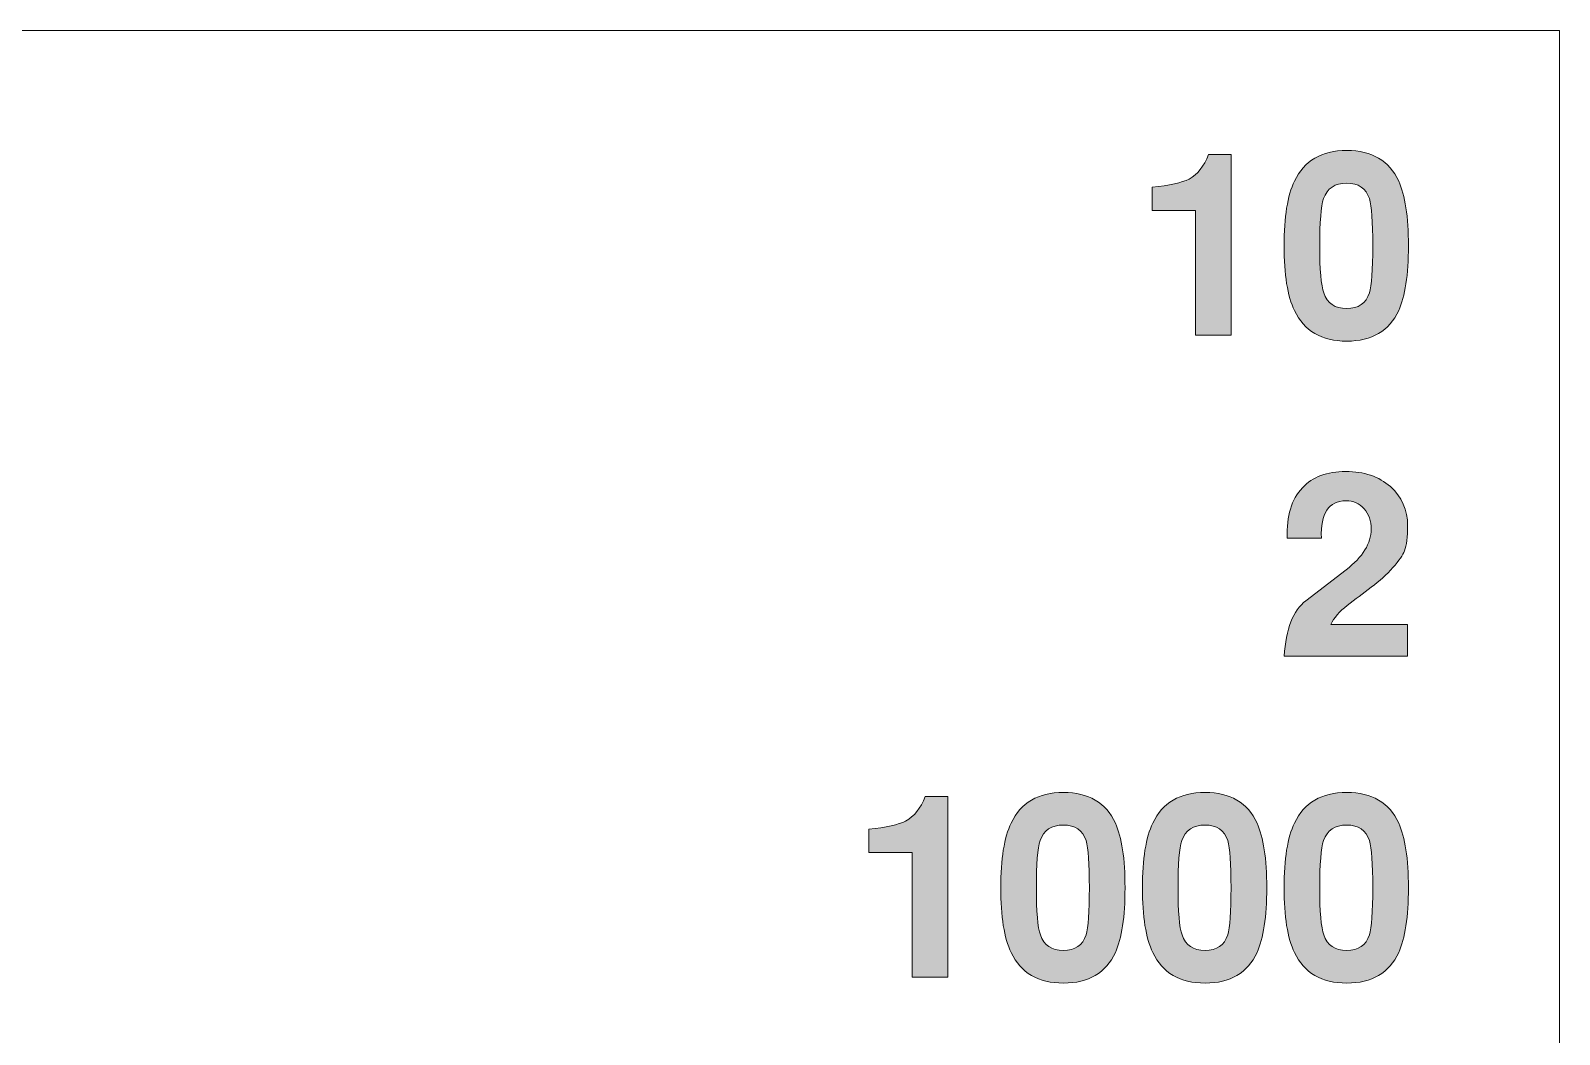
# Model space of a CAD drawing. Header units: inches. Extents: x 2 to 12.3, y -3 to -0.4.
# Drawn here: x 11.31 to 12.31, y -2.357 to -1.7 of the extents above; entities that cross this region are included whole.
import ezdxf

# ---------------------------------------------------------------- set-up
doc = ezdxf.new("R2010")
doc.units = ezdxf.units.IN
doc.header["$MEASUREMENT"] = 0
doc.layers.add('Layer 1', color=7, linetype='Continuous')

# ---------------------------------------------------------------- blocks, each defined once
blk = doc.blocks.new('block 3')
at = {"layer": 'Layer 1', "color": 7, "lineweight": 5, "true_color": 0xffffff}
blk.add_lwpolyline([(10.12031, -2.06132), (10.09715, -1.79446), (10.21175, -1.79446), (10.21175, -1.70011), (8.31017, -1.70011), (8.31017, -3.01299), (10.21175, -3.01299), (10.21175, -2.65177), (10.40857, -2.65177), (10.40857, -3.01299), (12.31017, -3.01299), (12.31017, -1.70011), (10.40828, -1.70011), (10.408, -1.79446), (10.52436, -1.79446), (10.50061, -2.06132)], dxfattribs=at)
blk = doc.blocks.new('block 34')
at = {"layer": 'Layer 1', "true_color": 0xed1f24}
h = blk.add_hatch(color=240, dxfattribs=at)
h.dxf.hatch_style = 2
edge = h.paths.add_edge_path()
edge.add_spline(control_points=[(12.21138, -1.84086), (12.21138, -1.85986), (12.20927, -1.87397), (12.20504, -1.88319), (12.19883, -1.89653), (12.18749, -1.90319), (12.17105, -1.90319), (12.1546, -1.90319), (12.14322, -1.89653), (12.13688, -1.88319), (12.13232, -1.87375), (12.13005, -1.85964), (12.13005, -1.84086), (12.13005, -1.82208), (12.13232, -1.80797), (12.13688, -1.79853), (12.14322, -1.78519), (12.1546, -1.77852), (12.17105, -1.77852), (12.18749, -1.77852), (12.19883, -1.78519), (12.20504, -1.79853), (12.20927, -1.80775), (12.21138, -1.82186), (12.21138, -1.84086)], knot_values=[0, 0, 0, 0, 1, 1, 1, 2, 2, 2, 3, 3, 3, 4, 4, 4, 5, 5, 5, 6, 6, 6, 7, 7, 7, 8, 8, 8, 8], degree=3, periodic=1)
edge = h.paths.add_edge_path()
edge.add_spline(control_points=[(12.18805, -1.84086), (12.18805, -1.82509), (12.18732, -1.81481), (12.18588, -1.81002), (12.18365, -1.80325), (12.17871, -1.79986), (12.17105, -1.79986), (12.16327, -1.79986), (12.15822, -1.80325), (12.15588, -1.81002), (12.15422, -1.81503), (12.15338, -1.8253), (12.15338, -1.84086), (12.15338, -1.85642), (12.15427, -1.86669), (12.15605, -1.87169), (12.15827, -1.87847), (12.16327, -1.88186), (12.17105, -1.88186), (12.17871, -1.88186), (12.18365, -1.87847), (12.18588, -1.87169), (12.18732, -1.86692), (12.18805, -1.85664), (12.18805, -1.84086)], knot_values=[0, 0, 0, 0, 1, 1, 1, 2, 2, 2, 3, 3, 3, 4, 4, 4, 5, 5, 5, 6, 6, 6, 7, 7, 7, 8, 8, 8, 8], degree=3, periodic=1)
h = blk.add_hatch(color=240, dxfattribs=at)
h.dxf.hatch_style = 2
edge = h.paths.add_edge_path()
edge.add_spline(control_points=[(12.09555, -1.89936), (12.09555, -1.89936), (12.07222, -1.89936), (12.07222, -1.89936), (12.07222, -1.89936), (12.07222, -1.81769), (12.07222, -1.81769), (12.07222, -1.81769), (12.04388, -1.81769), (12.04388, -1.81769), (12.04388, -1.81769), (12.04388, -1.80252), (12.04388, -1.80252), (12.0551, -1.80142), (12.0631, -1.79964), (12.06788, -1.79719), (12.07344, -1.7942), (12.07772, -1.78886), (12.08072, -1.7812), (12.08072, -1.7812), (12.09555, -1.7812), (12.09555, -1.7812), (12.09555, -1.7812), (12.09555, -1.89936), (12.09555, -1.89936)], knot_values=[0, 0, 0, 0, 1, 1, 1, 2, 2, 2, 3, 3, 3, 4, 4, 4, 5, 5, 5, 6, 6, 6, 7, 7, 7, 8, 8, 8, 8], degree=3, periodic=1)
at = {"layer": 'Layer 1', "lineweight": 0}
for points in [[(12.21138, -1.84086), (12.21138, -1.85986), (12.20927, -1.87397), (12.20504, -1.88319), (12.19883, -1.89653), (12.18749, -1.90319), (12.17105, -1.90319), (12.1546, -1.90319), (12.14322, -1.89653), (12.13688, -1.88319), (12.13232, -1.87375), (12.13005, -1.85964), (12.13005, -1.84086), (12.13005, -1.82208), (12.13232, -1.80797), (12.13688, -1.79853), (12.14322, -1.78519), (12.1546, -1.77852), (12.17105, -1.77852), (12.18749, -1.77852), (12.19883, -1.78519), (12.20504, -1.79853), (12.20927, -1.80775), (12.21138, -1.82186), (12.21138, -1.84086)], [(12.09555, -1.89936), (12.09555, -1.89936), (12.07222, -1.89936), (12.07222, -1.89936), (12.07222, -1.89936), (12.07222, -1.81769), (12.07222, -1.81769), (12.07222, -1.81769), (12.04388, -1.81769), (12.04388, -1.81769), (12.04388, -1.81769), (12.04388, -1.80252), (12.04388, -1.80252), (12.0551, -1.80142), (12.0631, -1.79964), (12.06788, -1.79719), (12.07344, -1.7942), (12.07772, -1.78886), (12.08072, -1.7812), (12.08072, -1.7812), (12.09555, -1.7812), (12.09555, -1.7812), (12.09555, -1.7812), (12.09555, -1.89936), (12.09555, -1.89936)], [(12.18805, -1.84086), (12.18805, -1.82509), (12.18732, -1.81481), (12.18588, -1.81002), (12.18365, -1.80325), (12.17871, -1.79986), (12.17105, -1.79986), (12.16327, -1.79986), (12.15822, -1.80325), (12.15588, -1.81002), (12.15422, -1.81503), (12.15338, -1.8253), (12.15338, -1.84086), (12.15338, -1.85642), (12.15427, -1.86669), (12.15605, -1.87169), (12.15827, -1.87847), (12.16327, -1.88186), (12.17105, -1.88186), (12.17871, -1.88186), (12.18365, -1.87847), (12.18588, -1.87169), (12.18732, -1.86692), (12.18805, -1.85664), (12.18805, -1.84086)]]:
    blk.add_open_spline(points, degree=3, knots=[0, 0, 0, 0, 1, 1, 1, 2, 2, 2, 3, 3, 3, 4, 4, 4, 5, 5, 5, 6, 6, 6, 7, 7, 7, 8, 8, 8, 8], dxfattribs=at)
blk = doc.blocks.new('block 32')
at = {"layer": 'Layer 1'}
blk.add_blockref('block 34', (0, 0), dxfattribs=at)
blk = doc.blocks.new('block 37')
at = {"layer": 'Layer 1', "true_color": 0xed1f24}
h = blk.add_hatch(color=240, dxfattribs=at)
h.dxf.hatch_style = 2
edge = h.paths.add_edge_path()
edge.add_spline(control_points=[(12.21088, -2.02393), (12.21088, -2.03126), (12.21021, -2.0367), (12.20888, -2.04026), (12.20777, -2.04304), (12.20521, -2.04671), (12.20121, -2.05126), (12.19721, -2.05582), (12.19252, -2.06009), (12.18713, -2.06409), (12.18174, -2.06809), (12.17649, -2.07207), (12.17138, -2.07601), (12.16627, -2.07996), (12.16271, -2.08409), (12.16071, -2.08843), (12.16071, -2.08843), (12.21088, -2.08843), (12.21088, -2.08843), (12.21088, -2.08843), (12.21088, -2.10926), (12.21088, -2.10926), (12.21088, -2.10926), (12.13022, -2.10926), (12.13022, -2.10926), (12.13121, -2.09148), (12.13592, -2.07937), (12.14434, -2.07292), (12.14434, -2.07292), (12.1706, -2.05276), (12.1706, -2.05276), (12.18157, -2.04432), (12.18705, -2.03543), (12.18705, -2.0261), (12.18705, -2.02076), (12.18549, -2.01634), (12.18239, -2.01284), (12.17929, -2.00935), (12.17536, -2.0076), (12.1706, -2.0076), (12.15919, -2.0076), (12.15382, -2.01571), (12.15448, -2.03193), (12.15448, -2.03193), (12.13205, -2.03193), (12.13205, -2.03193), (12.13161, -2.01759), (12.13494, -2.00665), (12.14205, -1.99909), (12.14882, -1.99198), (12.15827, -1.98842), (12.17038, -1.98842), (12.18238, -1.98842), (12.19213, -1.99173), (12.19963, -1.99835), (12.20713, -2.00496), (12.21088, -2.01348), (12.21088, -2.02393)], knot_values=[0, 0, 0, 0, 1, 1, 1, 2, 2, 2, 3, 3, 3, 4, 4, 4, 5, 5, 5, 6, 6, 6, 7, 7, 7, 8, 8, 8, 9, 9, 9, 10, 10, 10, 11, 11, 11, 12, 12, 12, 13, 13, 13, 14, 14, 14, 15, 15, 15, 16, 16, 16, 17, 17, 17, 18, 18, 18, 19, 19, 19, 19], degree=3, periodic=1)
at = {"layer": 'Layer 1', "lineweight": 0}
blk.add_open_spline([(12.21088, -2.02393), (12.21088, -2.03126), (12.21021, -2.0367), (12.20888, -2.04026), (12.20777, -2.04304), (12.20521, -2.04671), (12.20121, -2.05126), (12.19721, -2.05582), (12.19252, -2.06009), (12.18713, -2.06409), (12.18174, -2.06809), (12.17649, -2.07207), (12.17138, -2.07601), (12.16627, -2.07996), (12.16271, -2.08409), (12.16071, -2.08843), (12.16071, -2.08843), (12.21088, -2.08843), (12.21088, -2.08843), (12.21088, -2.08843), (12.21088, -2.10926), (12.21088, -2.10926), (12.21088, -2.10926), (12.13022, -2.10926), (12.13022, -2.10926), (12.13121, -2.09148), (12.13592, -2.07937), (12.14434, -2.07292), (12.14434, -2.07292), (12.1706, -2.05276), (12.1706, -2.05276), (12.18157, -2.04432), (12.18705, -2.03543), (12.18705, -2.0261), (12.18705, -2.02076), (12.18549, -2.01634), (12.18239, -2.01284), (12.17929, -2.00935), (12.17536, -2.0076), (12.1706, -2.0076), (12.15919, -2.0076), (12.15382, -2.01571), (12.15448, -2.03193), (12.15448, -2.03193), (12.13205, -2.03193), (12.13205, -2.03193), (12.13161, -2.01759), (12.13494, -2.00665), (12.14205, -1.99909), (12.14882, -1.99198), (12.15827, -1.98842), (12.17038, -1.98842), (12.18238, -1.98842), (12.19213, -1.99173), (12.19963, -1.99835), (12.20713, -2.00496), (12.21088, -2.01348), (12.21088, -2.02393)], degree=3, knots=[0, 0, 0, 0, 1, 1, 1, 2, 2, 2, 3, 3, 3, 4, 4, 4, 5, 5, 5, 6, 6, 6, 7, 7, 7, 8, 8, 8, 9, 9, 9, 10, 10, 10, 11, 11, 11, 12, 12, 12, 13, 13, 13, 14, 14, 14, 15, 15, 15, 16, 16, 16, 17, 17, 17, 18, 18, 18, 19, 19, 19, 19], dxfattribs=at)
blk = doc.blocks.new('block 35')
at = {"layer": 'Layer 1'}
blk.add_blockref('block 37', (0, 0), dxfattribs=at)
blk = doc.blocks.new('block 40')
at = {"layer": 'Layer 1', "true_color": 0xed1f24}
h = blk.add_hatch(color=240, dxfattribs=at)
h.dxf.hatch_style = 2
edge = h.paths.add_edge_path()
edge.add_spline(control_points=[(12.02604, -2.26066), (12.02604, -2.27966), (12.02393, -2.29377), (12.01971, -2.30299), (12.01349, -2.31632), (12.00216, -2.32299), (11.98571, -2.32299), (11.96927, -2.32299), (11.95788, -2.31632), (11.95154, -2.30299), (11.94699, -2.29355), (11.94471, -2.27944), (11.94471, -2.26066), (11.94471, -2.24188), (11.94699, -2.22777), (11.95154, -2.21833), (11.95788, -2.20499), (11.96927, -2.19832), (11.98571, -2.19832), (12.00216, -2.19832), (12.01349, -2.20499), (12.01971, -2.21833), (12.02393, -2.22755), (12.02604, -2.24166), (12.02604, -2.26066)], knot_values=[0, 0, 0, 0, 1, 1, 1, 2, 2, 2, 3, 3, 3, 4, 4, 4, 5, 5, 5, 6, 6, 6, 7, 7, 7, 8, 8, 8, 8], degree=3, periodic=1)
edge = h.paths.add_edge_path()
edge.add_spline(control_points=[(12.00271, -2.26066), (12.00271, -2.24489), (12.00199, -2.23461), (12.00054, -2.22982), (11.99832, -2.22305), (11.99337, -2.21966), (11.98571, -2.21966), (11.97793, -2.21966), (11.97288, -2.22305), (11.97055, -2.22982), (11.96888, -2.23483), (11.96804, -2.2451), (11.96804, -2.26066), (11.96804, -2.27622), (11.96893, -2.28649), (11.97071, -2.29149), (11.97293, -2.29827), (11.97793, -2.30166), (11.98571, -2.30166), (11.99337, -2.30166), (11.99832, -2.29827), (12.00054, -2.29149), (12.00199, -2.28672), (12.00271, -2.27644), (12.00271, -2.26066)], knot_values=[0, 0, 0, 0, 1, 1, 1, 2, 2, 2, 3, 3, 3, 4, 4, 4, 5, 5, 5, 6, 6, 6, 7, 7, 7, 8, 8, 8, 8], degree=3, periodic=1)
h = blk.add_hatch(color=240, dxfattribs=at)
h.dxf.hatch_style = 2
edge = h.paths.add_edge_path()
edge.add_spline(control_points=[(12.11871, -2.26066), (12.11871, -2.27966), (12.1166, -2.29377), (12.11237, -2.30299), (12.10615, -2.31632), (12.09482, -2.32299), (12.07838, -2.32299), (12.06193, -2.32299), (12.05054, -2.31632), (12.04421, -2.30299), (12.03965, -2.29355), (12.03737, -2.27944), (12.03737, -2.26066), (12.03737, -2.24188), (12.03965, -2.22777), (12.04421, -2.21833), (12.05054, -2.20499), (12.06193, -2.19832), (12.07838, -2.19832), (12.09482, -2.19832), (12.10615, -2.20499), (12.11237, -2.21833), (12.1166, -2.22755), (12.11871, -2.24166), (12.11871, -2.26066)], knot_values=[0, 0, 0, 0, 1, 1, 1, 2, 2, 2, 3, 3, 3, 4, 4, 4, 5, 5, 5, 6, 6, 6, 7, 7, 7, 8, 8, 8, 8], degree=3, periodic=1)
edge = h.paths.add_edge_path()
edge.add_spline(control_points=[(12.09538, -2.26066), (12.09538, -2.24489), (12.09465, -2.23461), (12.09321, -2.22982), (12.09098, -2.22305), (12.08604, -2.21966), (12.07838, -2.21966), (12.0706, -2.21966), (12.06554, -2.22305), (12.06321, -2.22982), (12.06154, -2.23483), (12.06071, -2.2451), (12.06071, -2.26066), (12.06071, -2.27622), (12.0616, -2.28649), (12.06337, -2.29149), (12.0656, -2.29827), (12.0706, -2.30166), (12.07838, -2.30166), (12.08604, -2.30166), (12.09098, -2.29827), (12.09321, -2.29149), (12.09465, -2.28672), (12.09538, -2.27644), (12.09538, -2.26066)], knot_values=[0, 0, 0, 0, 1, 1, 1, 2, 2, 2, 3, 3, 3, 4, 4, 4, 5, 5, 5, 6, 6, 6, 7, 7, 7, 8, 8, 8, 8], degree=3, periodic=1)
h = blk.add_hatch(color=240, dxfattribs=at)
h.dxf.hatch_style = 2
edge = h.paths.add_edge_path()
edge.add_spline(control_points=[(12.21138, -2.26066), (12.21138, -2.27966), (12.20927, -2.29377), (12.20504, -2.30299), (12.19883, -2.31632), (12.18749, -2.32299), (12.17105, -2.32299), (12.1546, -2.32299), (12.14322, -2.31632), (12.13688, -2.30299), (12.13232, -2.29355), (12.13005, -2.27944), (12.13005, -2.26066), (12.13005, -2.24188), (12.13232, -2.22777), (12.13688, -2.21833), (12.14322, -2.20499), (12.1546, -2.19832), (12.17105, -2.19832), (12.18749, -2.19832), (12.19883, -2.20499), (12.20504, -2.21833), (12.20927, -2.22755), (12.21138, -2.24166), (12.21138, -2.26066)], knot_values=[0, 0, 0, 0, 1, 1, 1, 2, 2, 2, 3, 3, 3, 4, 4, 4, 5, 5, 5, 6, 6, 6, 7, 7, 7, 8, 8, 8, 8], degree=3, periodic=1)
edge = h.paths.add_edge_path()
edge.add_spline(control_points=[(12.18805, -2.26066), (12.18805, -2.24489), (12.18732, -2.23461), (12.18588, -2.22982), (12.18365, -2.22305), (12.17871, -2.21966), (12.17105, -2.21966), (12.16327, -2.21966), (12.15822, -2.22305), (12.15588, -2.22982), (12.15422, -2.23483), (12.15338, -2.2451), (12.15338, -2.26066), (12.15338, -2.27622), (12.15427, -2.28649), (12.15605, -2.29149), (12.15827, -2.29827), (12.16327, -2.30166), (12.17105, -2.30166), (12.17871, -2.30166), (12.18365, -2.29827), (12.18588, -2.29149), (12.18732, -2.28672), (12.18805, -2.27644), (12.18805, -2.26066)], knot_values=[0, 0, 0, 0, 1, 1, 1, 2, 2, 2, 3, 3, 3, 4, 4, 4, 5, 5, 5, 6, 6, 6, 7, 7, 7, 8, 8, 8, 8], degree=3, periodic=1)
h = blk.add_hatch(color=240, dxfattribs=at)
h.dxf.hatch_style = 2
edge = h.paths.add_edge_path()
edge.add_spline(control_points=[(11.91021, -2.31916), (11.91021, -2.31916), (11.88688, -2.31916), (11.88688, -2.31916), (11.88688, -2.31916), (11.88688, -2.23749), (11.88688, -2.23749), (11.88688, -2.23749), (11.85855, -2.23749), (11.85855, -2.23749), (11.85855, -2.23749), (11.85855, -2.22232), (11.85855, -2.22232), (11.86976, -2.22122), (11.87777, -2.21943), (11.88255, -2.21699), (11.8881, -2.214), (11.89238, -2.20866), (11.89538, -2.201), (11.89538, -2.201), (11.91021, -2.201), (11.91021, -2.201), (11.91021, -2.201), (11.91021, -2.31916), (11.91021, -2.31916)], knot_values=[0, 0, 0, 0, 1, 1, 1, 2, 2, 2, 3, 3, 3, 4, 4, 4, 5, 5, 5, 6, 6, 6, 7, 7, 7, 8, 8, 8, 8], degree=3, periodic=1)
at = {"layer": 'Layer 1', "lineweight": 0}
for points in [[(12.02604, -2.26066), (12.02604, -2.27966), (12.02393, -2.29377), (12.01971, -2.30299), (12.01349, -2.31632), (12.00216, -2.32299), (11.98571, -2.32299), (11.96927, -2.32299), (11.95788, -2.31632), (11.95154, -2.30299), (11.94699, -2.29355), (11.94471, -2.27944), (11.94471, -2.26066), (11.94471, -2.24188), (11.94699, -2.22777), (11.95154, -2.21833), (11.95788, -2.20499), (11.96927, -2.19832), (11.98571, -2.19832), (12.00216, -2.19832), (12.01349, -2.20499), (12.01971, -2.21833), (12.02393, -2.22755), (12.02604, -2.24166), (12.02604, -2.26066)], [(12.11871, -2.26066), (12.11871, -2.27966), (12.1166, -2.29377), (12.11237, -2.30299), (12.10615, -2.31632), (12.09482, -2.32299), (12.07838, -2.32299), (12.06193, -2.32299), (12.05054, -2.31632), (12.04421, -2.30299), (12.03965, -2.29355), (12.03737, -2.27944), (12.03737, -2.26066), (12.03737, -2.24188), (12.03965, -2.22777), (12.04421, -2.21833), (12.05054, -2.20499), (12.06193, -2.19832), (12.07838, -2.19832), (12.09482, -2.19832), (12.10615, -2.20499), (12.11237, -2.21833), (12.1166, -2.22755), (12.11871, -2.24166), (12.11871, -2.26066)], [(12.21138, -2.26066), (12.21138, -2.27966), (12.20927, -2.29377), (12.20504, -2.30299), (12.19883, -2.31632), (12.18749, -2.32299), (12.17105, -2.32299), (12.1546, -2.32299), (12.14322, -2.31632), (12.13688, -2.30299), (12.13232, -2.29355), (12.13005, -2.27944), (12.13005, -2.26066), (12.13005, -2.24188), (12.13232, -2.22777), (12.13688, -2.21833), (12.14322, -2.20499), (12.1546, -2.19832), (12.17105, -2.19832), (12.18749, -2.19832), (12.19883, -2.20499), (12.20504, -2.21833), (12.20927, -2.22755), (12.21138, -2.24166), (12.21138, -2.26066)], [(11.91021, -2.31916), (11.91021, -2.31916), (11.88688, -2.31916), (11.88688, -2.31916), (11.88688, -2.31916), (11.88688, -2.23749), (11.88688, -2.23749), (11.88688, -2.23749), (11.85855, -2.23749), (11.85855, -2.23749), (11.85855, -2.23749), (11.85855, -2.22232), (11.85855, -2.22232), (11.86976, -2.22122), (11.87777, -2.21943), (11.88255, -2.21699), (11.8881, -2.214), (11.89238, -2.20866), (11.89538, -2.201), (11.89538, -2.201), (11.91021, -2.201), (11.91021, -2.201), (11.91021, -2.201), (11.91021, -2.31916), (11.91021, -2.31916)], [(12.00271, -2.26066), (12.00271, -2.24489), (12.00199, -2.23461), (12.00054, -2.22982), (11.99832, -2.22305), (11.99337, -2.21966), (11.98571, -2.21966), (11.97793, -2.21966), (11.97288, -2.22305), (11.97055, -2.22982), (11.96888, -2.23483), (11.96804, -2.2451), (11.96804, -2.26066), (11.96804, -2.27622), (11.96893, -2.28649), (11.97071, -2.29149), (11.97293, -2.29827), (11.97793, -2.30166), (11.98571, -2.30166), (11.99337, -2.30166), (11.99832, -2.29827), (12.00054, -2.29149), (12.00199, -2.28672), (12.00271, -2.27644), (12.00271, -2.26066)], [(12.09538, -2.26066), (12.09538, -2.24489), (12.09465, -2.23461), (12.09321, -2.22982), (12.09098, -2.22305), (12.08604, -2.21966), (12.07838, -2.21966), (12.0706, -2.21966), (12.06554, -2.22305), (12.06321, -2.22982), (12.06154, -2.23483), (12.06071, -2.2451), (12.06071, -2.26066), (12.06071, -2.27622), (12.0616, -2.28649), (12.06337, -2.29149), (12.0656, -2.29827), (12.0706, -2.30166), (12.07838, -2.30166), (12.08604, -2.30166), (12.09098, -2.29827), (12.09321, -2.29149), (12.09465, -2.28672), (12.09538, -2.27644), (12.09538, -2.26066)], [(12.18805, -2.26066), (12.18805, -2.24489), (12.18732, -2.23461), (12.18588, -2.22982), (12.18365, -2.22305), (12.17871, -2.21966), (12.17105, -2.21966), (12.16327, -2.21966), (12.15822, -2.22305), (12.15588, -2.22982), (12.15422, -2.23483), (12.15338, -2.2451), (12.15338, -2.26066), (12.15338, -2.27622), (12.15427, -2.28649), (12.15605, -2.29149), (12.15827, -2.29827), (12.16327, -2.30166), (12.17105, -2.30166), (12.17871, -2.30166), (12.18365, -2.29827), (12.18588, -2.29149), (12.18732, -2.28672), (12.18805, -2.27644), (12.18805, -2.26066)]]:
    blk.add_open_spline(points, degree=3, knots=[0, 0, 0, 0, 1, 1, 1, 2, 2, 2, 3, 3, 3, 4, 4, 4, 5, 5, 5, 6, 6, 6, 7, 7, 7, 8, 8, 8, 8], dxfattribs=at)
blk = doc.blocks.new('block 38')
at = {"layer": 'Layer 1'}
blk.add_blockref('block 40', (0, 0), dxfattribs=at)

msp = doc.modelspace()

# ---------------------------------------------------------------- block references
at = {"layer": 'Layer 1'}
for name in ['block 3', 'block 32', 'block 35', 'block 38']:
    msp.add_blockref(name, (0, 0), dxfattribs=at)

doc.saveas('drawing.dxf')
